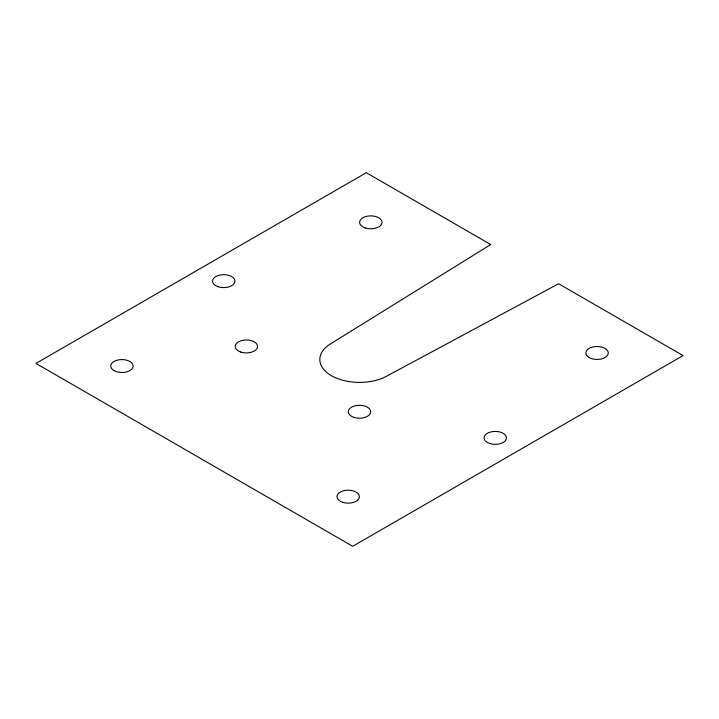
<?xml version="1.0" encoding="UTF-8"?>
<svg xmlns="http://www.w3.org/2000/svg" width="719" height="719" viewBox="0 0 719 719"><rect width="100%" height="100%" fill="white"/><g stroke="black" fill="none" stroke-linecap="round" stroke-linejoin="round"><path stroke-width="1.08" d="M490.726 244.55L331.441 343.305A39.68 22.909 0 0 0 331.441 375.695A39.68 22.909 0 0 0 387.559 375.695L558.609 283.735L683.05 355.581L352.714 546.296L35.95 363.419L366.286 172.704L490.726 244.55M365.216 227.941A11.198 6.462 0 0 0 382.014 222.342A11.198 6.462 0 0 0 365.216 216.743A11.198 6.462 0 0 0 365.216 227.941M589.149 357.541A11.198 6.462 0 0 0 607.888 354.638A11.198 6.462 0 0 0 594.173 346.72A11.198 6.462 0 0 0 589.149 357.541M489.657 443.479A11.198 6.462 0 0 0 506.455 437.88A11.198 6.462 0 0 0 489.657 432.281A11.198 6.462 0 0 0 489.657 443.479M342.586 502.257A11.198 6.462 0 0 0 359.383 496.658A11.198 6.462 0 0 0 342.586 491.059A11.198 6.462 0 0 0 342.586 502.257M114.006 370.6A11.198 6.462 0 0 0 132.745 367.706A11.198 6.462 0 0 0 119.03 359.788A11.198 6.462 0 0 0 114.006 370.6M218.145 286.719A11.198 6.462 0 0 0 234.942 281.12A11.198 6.462 0 0 0 218.145 275.521A11.198 6.462 0 0 0 218.145 286.719M240.775 352.04A11.198 6.462 0 0 0 257.573 346.441A11.198 6.462 0 0 0 240.775 340.842A11.198 6.462 0 0 0 240.775 352.04M353.901 417.353A11.198 6.462 0 0 0 370.698 411.753A11.198 6.462 0 0 0 353.901 406.154A11.198 6.462 0 0 0 353.901 417.353"/></g></svg>
